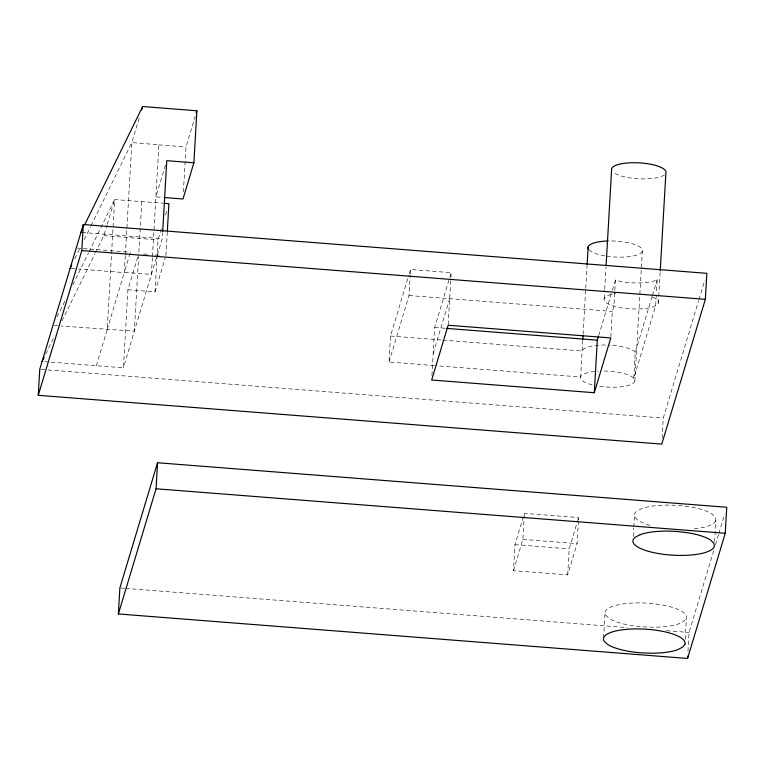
<?xml version="1.0" encoding="UTF-8"?>
<svg xmlns="http://www.w3.org/2000/svg" width="765" height="765" viewBox="0 0 765 765"><rect width="100%" height="100%" fill="white"/><g stroke="black" fill="none" stroke-linecap="round" stroke-linejoin="round"><path stroke-width="0.57" stroke-dasharray="3.83 2.87" d="M96.314 365.708L107.177 329.629L114.674 199.56L163.022 203.222M125.278 255.644L124.332 272.608L78.374 269.012M125.364 254.707L131.838 142.539L139.966 115.534M44.466 361.654L123.423 367.822L127.918 289.782L138.13 255.854M141.812 201.568L134.334 331.159L123.423 367.822M152.378 257.728L151.413 274.434L134.334 331.159L61.21 326.033M152.445 256.533L158.881 144.843L131.838 142.539L91.045 225.713M127.918 289.782L155.027 291.905L158.02 239.875L161.769 227.435M107.177 329.629L124.303 272.311L151.413 274.434L162.276 238.718L162.62 232.809M165.919 255.711L167.277 232.063M183.399 191.891L185.991 146.957L195.18 116.423M434.233 365.565L389.003 362.027L390.504 336.017L408.826 275.142M389.003 362.027L409.017 295.52L410.183 275.419M410.25 274.233L410.518 269.51L451.178 272.684L448.147 325.24M431.929 375.395L434.692 327.458L451.178 272.684M578.397 521.147L577.097 543.609L567.678 574.907L513.468 570.671L514.969 544.661L524.388 513.363L578.598 517.599L578.464 519.961M513.468 570.671L522.887 539.373L524.388 513.363M567.678 574.907L569.179 548.897L576.915 523.183M582.739 340.358L580.625 377.011L435.419 365.66M583.073 334.439L585.674 289.514M585.741 288.329L587.032 265.857M604.168 298.771L604.656 290.413M604.723 289.218L606.033 266.545M610.843 336.801L612.306 311.412L613.922 306.038L615.423 280.028L617.183 280.592A27.244 7.966 3.3 0 0 655.069 280.621L657.183 279.541L656.36 293.731M603.604 637.886L605.105 611.876M652.048 296.619L635.256 352.397L633.755 378.407L634.52 379.153A27.244 7.966 3.3 0 1 598.431 386.143M634.826 381.257L642.332 251.188A27.244 7.966 3.3 0 0 610.489 240.956M633.248 536.533L633.716 528.252M633.793 527.075L634.539 514.07M656.294 294.917L655.682 305.56L633.755 378.407L632.378 377.059A27.244 7.966 3.3 0 0 602.983 371.025M658.378 303.007L660.166 271.986M662.117 438.182L663.274 418.082L698.617 300.683M685.191 639.511L686.415 618.235A40.87 11.953 3.3 0 0 643.958 603.002A40.87 11.953 3.3 0 0 605.574 615.022L608.777 618.168A40.87 11.953 3.3 0 0 642.227 626.793L652.87 627.214A40.87 11.953 3.3 0 0 679.205 623.676L684.111 621.161L686.415 618.235M687.974 651.378L689.074 632.454L713.735 550.513M714.625 541.706L715.849 520.43L715.38 517.283L712.167 514.128A40.87 11.953 3.3 0 0 689.131 506.736L678.727 505.512A40.87 11.953 3.3 0 0 641.749 508.62L636.843 511.135A40.87 11.953 3.3 0 0 651.809 525.823M95.443 252.699L103.811 235.639L106.871 225.493M107.205 224.365L114.674 199.56L89.046 251.809M130.117 253.378L124.303 272.311M165.412 165.202L155.888 196.863L162.955 197.418M165.508 214.994L167.21 209.342M155.027 291.905L165.23 257.977M409.16 274.013L410.518 269.51M433.191 353.468L449.677 298.704M598.689 335.634L612.01 291.369M612.354 290.241L615.423 280.028M577.25 522.065L578.598 517.599M652.382 295.481L657.183 279.541M698.952 299.545L704.785 280.172M715.447 544.823L718.526 534.572M718.87 533.435L724.694 514.09M74.836 258.771L80.583 247.047M84.246 239.579L90.519 226.784M57.145 316.853L64.996 300.865M72.838 284.867L88.53 252.871M45.766 354.004L54.659 335.873M61.975 320.946L94.927 253.76M158.881 144.843L185.991 146.957M82.142 232.455L162.276 238.718M103.811 235.639L158.02 239.875M77.428 248.109L82.142 248.472M83.328 248.568L130.461 252.249M143.524 253.961L148.238 254.334M155.305 254.888L161.205 255.347M71.308 268.458L77.198 268.926M409.017 295.52L612.306 311.412M434.692 327.458L445.373 328.29M390.504 336.017L441.682 340.014M442.868 340.109L582.117 351.001A27.244 7.966 3.3 0 1 606.836 345.044M54.143 325.479L60.033 325.938M40.937 369.39L46.885 369.849M48.08 369.944L663.274 418.082M522.887 539.373L577.097 543.609M514.969 544.661L569.179 548.897M121.071 588.036L124.638 588.314M125.833 588.409L627.147 627.616M666.449 630.685L689.074 632.454M635.256 352.397L633.879 351.039A27.244 7.966 3.3 0 0 608.022 345.082M664.355 174.889A27.244 7.966 3.3 0 1 639.989 178.847A27.244 7.966 3.3 0 1 614.132 172.89M652.105 296.858A27.244 7.966 3.3 0 1 656.848 304.958L653.568 306.641A27.244 7.966 3.3 0 1 615.682 306.602L610.441 304.919A27.244 7.966 3.3 0 1 615.653 293.531M642.332 251.188A27.244 7.966 3.3 0 1 605.947 256.074M604.847 255.893A27.244 7.966 3.3 0 1 588.954 249.744M592.129 384.852A27.244 7.966 3.3 0 1 580.75 376.676A27.244 7.966 3.3 0 1 598.402 371.149M715.849 520.43A40.87 11.953 3.3 0 1 693.654 528.892"/><path stroke-width="1.15" d="M38.25 395.304L39.751 369.294L83.318 224.537L706.85 273.334L705.349 299.345L661.782 444.102L38.25 395.304L81.817 250.557L83.318 224.537M118.374 613.96L119.876 587.941L157.552 462.749L726.75 507.262L725.249 533.272L687.572 658.464L118.374 613.96L156.06 488.768L157.552 462.749M162.687 231.623L166.78 160.679L193.88 162.802L196.882 110.772L142.672 106.536L84.628 224.9M167.344 230.887L168.912 203.691L164.198 203.318M582.806 339.172L583.006 335.625M587.109 264.68L588.132 246.942M594.29 392.732L610.776 337.958L448.147 325.24L431.661 380.014L594.29 392.732L597.322 340.176L598.345 336.772M606.1 265.35L611.675 168.692A27.244 7.966 3.3 0 1 641.137 162.993A27.244 7.966 3.3 0 1 665.885 172.938L660.243 270.791M687.572 658.464L687.706 656.102M141.659 109.911L142.672 106.536M196.203 113.029L196.882 110.772M193.88 162.802L182.988 198.986L164.131 197.513M80.966 232.359L82.008 230.227M70.122 268.372L71.69 265.168M42.104 361.472L44.198 357.198M81.817 250.557L705.349 299.345M446.559 328.386L597.322 340.176M156.06 488.768L725.249 533.272M588.438 249.036A27.244 7.966 3.3 0 1 608.185 240.985M684.914 644.245L682.619 647.171L677.704 649.686A40.87 11.953 3.3 0 1 651.369 653.224L640.726 652.803A40.87 11.953 3.3 0 1 607.286 644.178L604.073 641.032A40.87 11.953 3.3 0 1 642.457 629.012A40.87 11.953 3.3 0 1 684.914 644.245M640.248 534.639L635.342 537.154A40.87 11.953 3.3 0 0 664.89 554.482A40.87 11.953 3.3 0 0 714.357 546.44L713.879 543.293L710.675 540.147A40.87 11.953 3.3 0 0 687.63 532.746L677.226 531.522A40.87 11.953 3.3 0 0 640.248 534.639"/></g></svg>
